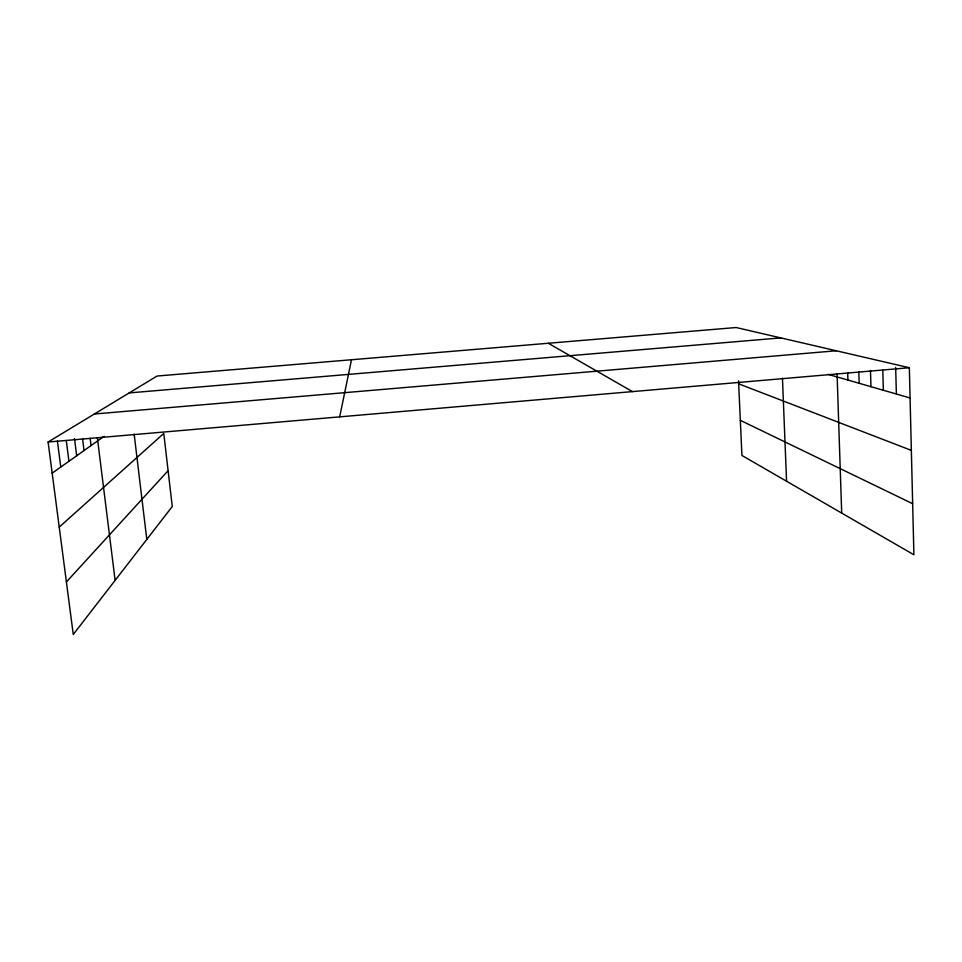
<?xml version="1.0" encoding="UTF-8"?>
<svg xmlns="http://www.w3.org/2000/svg" width="962" height="962" viewBox="0 0 962 962"><rect width="100%" height="100%" fill="white"/><g stroke="black" fill="none" stroke-linecap="round" stroke-linejoin="round"><path stroke-width="1.44" d="M339.694 416.859L351.491 359.74M66.402 581.962L168.097 470.683M59.223 527.116L163.768 433.465L172.27 506.493L73.268 634.475L48.1 442.015L157.083 376.034L736.122 327.525L909.343 367.724L913.9 554.773L741.918 455.459L738.539 380.856M52.176 473.16L104.112 436.315M94.384 413.997L836.303 350.769M48.1 442.015L909.343 367.724M129.209 392.905L780.843 337.902M828.198 374.362L910.076 397.967M738.672 383.826L911.351 450.384M740.331 420.334L912.649 503.691M548.34 343.254L632.419 391.606M57.407 441.053L60.774 467.063M66.282 440.572L68.939 461.267M82.552 438.696L84.043 450.553M74.471 438.468L76.683 455.772M97.366 437.854L115.127 580.363M90.151 438.347L91.053 445.574M134.151 434.102L146.801 539.417M782.455 378.186L786.567 481.24M847.666 372.607L847.907 380.038M837.072 374.038L841.702 513.071M858.801 371.753L859.162 383.285M870.478 370.442L870.959 386.688M882.791 370.13L883.344 390.259M895.67 367.484L896.368 394.011"/></g></svg>
